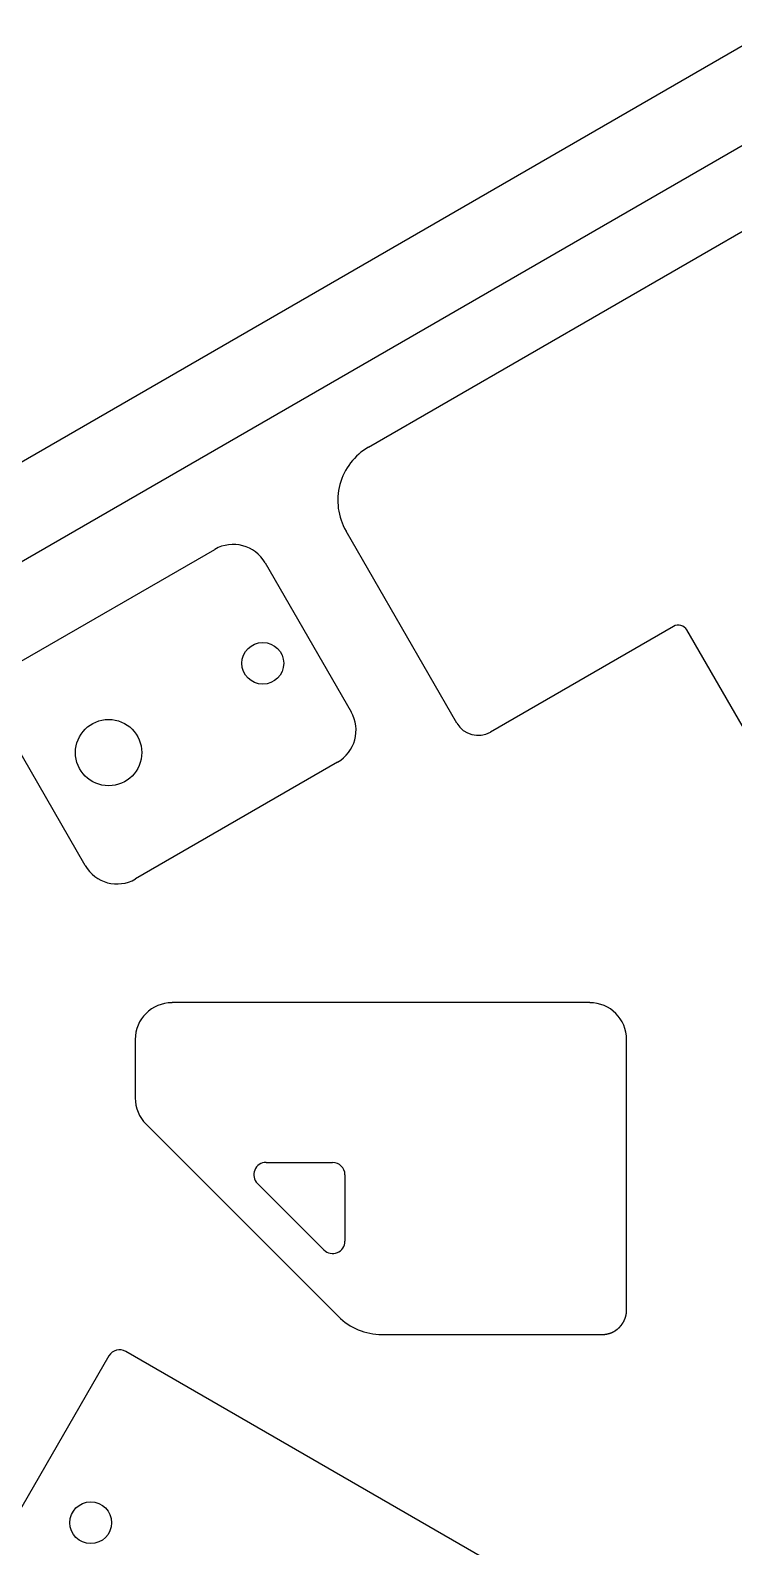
# Model space of a CAD drawing. Extents: x 442 to 745, y 5 to 355.
# Drawn here: x 515.1 to 538.6, y 272.6 to 323.5 of the extents above; entities that cross this region are included whole.
import ezdxf

# ---------------------------------------------------------------- set-up
doc = ezdxf.new("R2010")
doc.units = 0
doc.layers.add('VISIBLE__ANSI_', color=7, linetype='CONTINUOUS')

msp = doc.modelspace()

# ---------------------------------------------------------------- linework, layer by layer
at = {"layer": 'VISIBLE__ANSI_'}
for p, q in [((593.942, 354.692), (442.389, 267.193)), ((445.272, 265.529), (593.942, 351.364)), ((526.394, 309.487), (544.58, 319.987)), ((529.355, 300.242), (525.64, 306.675)), ((514.465, 302.149), (521.24, 306.061)), ((522.928, 305.609), (525.81, 300.617)), ((536.613, 303.481), (530.479, 299.94)), ((540.604, 297.227), (537.063, 303.361)), ((516.895, 295.47), (514.013, 300.462)), ((525.358, 298.929), (518.582, 295.017)), ((533.809, 290.874), (519.809, 290.874)), ((518.574, 289.638), (518.574, 287.679)), ((535.044, 280.58), (535.044, 289.638)), ((518.936, 286.806), (525.383, 280.359)), ((522.962, 285.521), (525.191, 285.521)), ((525.603, 285.109), (525.603, 282.88)), ((524.9, 282.588), (522.671, 284.818)), ((526.838, 279.756), (534.221, 279.756)), ((517.695, 279.039), (514.606, 273.69)), ((532.735, 270.831), (518.257, 279.189))]:
    msp.add_line(p, q, dxfattribs=at)
msp.add_polyline3d([(534.221, 279.756, 0), (534.223, 279.756, 0), (534.226, 279.756, 0), (534.228, 279.756, 0), (534.231, 279.756, 0), (534.233, 279.756, 0), (534.236, 279.756, 0), (534.239, 279.756, 0), (534.241, 279.756, 0), (534.244, 279.756, 0), (534.246, 279.757, 0), (534.249, 279.757, 0), (534.251, 279.757, 0), (534.254, 279.757, 0), (534.256, 279.757, 0), (534.259, 279.757, 0), (534.261, 279.757, 0), (534.264, 279.757, 0), (534.267, 279.757, 0), (534.269, 279.758, 0), (534.272, 279.758, 0), (534.274, 279.758, 0), (534.277, 279.758, 0), (534.279, 279.758, 0), (534.282, 279.758, 0), (534.285, 279.759, 0), (534.287, 279.759, 0), (534.29, 279.759, 0), (534.292, 279.759, 0), (534.295, 279.76, 0), (534.297, 279.76, 0), (534.3, 279.76, 0), (534.303, 279.76, 0), (534.305, 279.761, 0), (534.308, 279.761, 0), (534.31, 279.761, 0), (534.313, 279.761, 0), (534.316, 279.762, 0), (534.318, 279.762, 0), (534.321, 279.762, 0), (534.323, 279.763, 0), (534.326, 279.763, 0), (534.329, 279.763, 0), (534.331, 279.764, 0), (534.334, 279.764, 0), (534.337, 279.764, 0), (534.339, 279.765, 0), (534.342, 279.765, 0), (534.344, 279.766, 0), (534.347, 279.766, 0), (534.35, 279.766, 0), (534.352, 279.767, 0), (534.355, 279.767, 0), (534.358, 279.768, 0), (534.36, 279.768, 0), (534.363, 279.769, 0), (534.365, 279.769, 0), (534.368, 279.77, 0), (534.371, 279.77, 0), (534.373, 279.771, 0), (534.376, 279.771, 0), (534.379, 279.772, 0), (534.381, 279.772, 0), (534.384, 279.773, 0), (534.387, 279.773, 0), (534.389, 279.774, 0), (534.392, 279.774, 0), (534.394, 279.775, 0), (534.397, 279.775, 0), (534.4, 279.776, 0), (534.402, 279.777, 0), (534.405, 279.777, 0), (534.408, 279.778, 0), (534.41, 279.778, 0), (534.413, 279.779, 0), (534.416, 279.78, 0), (534.418, 279.78, 0), (534.421, 279.781, 0), (534.423, 279.782, 0), (534.426, 279.782, 0), (534.429, 279.783, 0), (534.431, 279.784, 0), (534.434, 279.784, 0), (534.437, 279.785, 0), (534.439, 279.786, 0), (534.442, 279.787, 0), (534.444, 279.787, 0), (534.447, 279.788, 0), (534.45, 279.789, 0), (534.452, 279.789, 0), (534.455, 279.79, 0), (534.458, 279.791, 0), (534.46, 279.792, 0), (534.463, 279.793, 0), (534.465, 279.793, 0), (534.468, 279.794, 0), (534.471, 279.795, 0), (534.473, 279.796, 0), (534.476, 279.797, 0), (534.479, 279.798, 0), (534.481, 279.798, 0), (534.484, 279.799, 0), (534.486, 279.8, 0), (534.489, 279.801, 0), (534.492, 279.802, 0), (534.494, 279.803, 0), (534.497, 279.804, 0), (534.499, 279.805, 0), (534.502, 279.806, 0), (534.505, 279.807, 0), (534.507, 279.808, 0), (534.51, 279.808, 0), (534.512, 279.809, 0), (534.515, 279.81, 0), (534.517, 279.811, 0), (534.52, 279.812, 0), (534.523, 279.813, 0), (534.525, 279.814, 0), (534.528, 279.815, 0), (534.53, 279.816, 0), (534.533, 279.817, 0), (534.535, 279.819, 0), (534.538, 279.82, 0), (534.54, 279.821, 0), (534.543, 279.822, 0), (534.546, 279.823, 0), (534.548, 279.824, 0), (534.551, 279.825, 0), (534.553, 279.826, 0), (534.556, 279.827, 0), (534.558, 279.828, 0), (534.561, 279.83, 0), (534.563, 279.831, 0), (534.566, 279.832, 0), (534.568, 279.833, 0), (534.571, 279.834, 0), (534.573, 279.835, 0), (534.576, 279.837, 0), (534.578, 279.838, 0), (534.581, 279.839, 0), (534.583, 279.84, 0), (534.586, 279.841, 0), (534.588, 279.843, 0), (534.591, 279.844, 0), (534.593, 279.845, 0), (534.596, 279.846, 0), (534.598, 279.848, 0), (534.6, 279.849, 0), (534.603, 279.85, 0), (534.605, 279.852, 0), (534.608, 279.853, 0), (534.61, 279.854, 0), (534.613, 279.855, 0), (534.615, 279.857, 0), (534.618, 279.858, 0), (534.62, 279.859, 0), (534.622, 279.861, 0), (534.625, 279.862, 0), (534.627, 279.864, 0), (534.63, 279.865, 0), (534.632, 279.866, 0), (534.634, 279.868, 0), (534.637, 279.869, 0), (534.639, 279.87, 0), (534.642, 279.872, 0), (534.644, 279.873, 0), (534.646, 279.875, 0), (534.649, 279.876, 0), (534.651, 279.878, 0), (534.653, 279.879, 0), (534.656, 279.881, 0), (534.658, 279.882, 0), (534.66, 279.883, 0), (534.663, 279.885, 0), (534.665, 279.886, 0), (534.667, 279.888, 0), (534.67, 279.889, 0), (534.672, 279.891, 0), (534.674, 279.892, 0), (534.677, 279.894, 0), (534.679, 279.895, 0), (534.681, 279.897, 0), (534.683, 279.899, 0), (534.686, 279.9, 0), (534.688, 279.902, 0), (534.69, 279.903, 0), (534.692, 279.905, 0), (534.695, 279.906, 0), (534.697, 279.908, 0), (534.699, 279.91, 0), (534.701, 279.911, 0), (534.704, 279.913, 0), (534.706, 279.914, 0), (534.708, 279.916, 0), (534.71, 279.918, 0), (534.712, 279.919, 0), (534.715, 279.921, 0), (534.717, 279.922, 0), (534.719, 279.924, 0), (534.721, 279.926, 0), (534.723, 279.927, 0), (534.726, 279.929, 0), (534.728, 279.931, 0), (534.73, 279.932, 0), (534.732, 279.934, 0), (534.734, 279.936, 0), (534.736, 279.938, 0), (534.738, 279.939, 0), (534.74, 279.941, 0), (534.743, 279.943, 0), (534.745, 279.944, 0), (534.747, 279.946, 0), (534.749, 279.948, 0), (534.751, 279.95, 0), (534.753, 279.951, 0), (534.755, 279.953, 0), (534.757, 279.955, 0), (534.759, 279.957, 0), (534.761, 279.958, 0), (534.763, 279.96, 0), (534.765, 279.962, 0), (534.767, 279.964, 0), (534.769, 279.965, 0), (534.771, 279.967, 0), (534.773, 279.969, 0), (534.775, 279.971, 0), (534.777, 279.973, 0), (534.779, 279.974, 0), (534.781, 279.976, 0), (534.783, 279.978, 0), (534.785, 279.98, 0), (534.787, 279.982, 0), (534.789, 279.983, 0), (534.791, 279.985, 0), (534.793, 279.987, 0), (534.795, 279.989, 0), (534.797, 279.991, 0), (534.798, 279.993, 0), (534.8, 279.995, 0), (534.802, 279.996, 0), (534.804, 279.998, 0), (534.806, 280, 0), (534.808, 280.002, 0), (534.81, 280.004, 0), (534.812, 280.006, 0), (534.813, 280.008, 0), (534.815, 280.01, 0), (534.817, 280.012, 0), (534.819, 280.013, 0), (534.821, 280.015, 0), (534.823, 280.017, 0), (534.824, 280.019, 0), (534.826, 280.021, 0), (534.828, 280.023, 0), (534.83, 280.025, 0), (534.832, 280.027, 0), (534.833, 280.029, 0), (534.835, 280.031, 0), (534.837, 280.033, 0), (534.839, 280.035, 0), (534.84, 280.037, 0), (534.842, 280.039, 0), (534.844, 280.041, 0), (534.846, 280.043, 0), (534.847, 280.045, 0), (534.849, 280.048, 0), (534.851, 280.05, 0), (534.853, 280.052, 0), (534.854, 280.054, 0), (534.856, 280.056, 0), (534.858, 280.058, 0), (534.86, 280.06, 0), (534.861, 280.062, 0), (534.863, 280.064, 0), (534.865, 280.066, 0), (534.866, 280.069, 0), (534.868, 280.071, 0), (534.87, 280.073, 0), (534.871, 280.075, 0), (534.873, 280.077, 0), (534.875, 280.079, 0), (534.876, 280.081, 0), (534.878, 280.084, 0), (534.88, 280.086, 0), (534.881, 280.088, 0), (534.883, 280.09, 0), (534.885, 280.092, 0), (534.886, 280.095, 0), (534.888, 280.097, 0), (534.889, 280.099, 0), (534.891, 280.101, 0), (534.893, 280.104, 0), (534.894, 280.106, 0), (534.896, 280.108, 0), (534.897, 280.11, 0), (534.899, 280.113, 0), (534.9, 280.115, 0), (534.902, 280.117, 0), (534.903, 280.119, 0), (534.905, 280.122, 0), (534.907, 280.124, 0), (534.908, 280.126, 0), (534.91, 280.129, 0), (534.911, 280.131, 0), (534.913, 280.133, 0), (534.914, 280.135, 0), (534.916, 280.138, 0), (534.917, 280.14, 0), (534.918, 280.142, 0), (534.92, 280.145, 0), (534.921, 280.147, 0), (534.923, 280.149, 0), (534.924, 280.152, 0), (534.926, 280.154, 0), (534.927, 280.157, 0), (534.929, 280.159, 0), (534.93, 280.161, 0), (534.931, 280.164, 0), (534.933, 280.166, 0), (534.934, 280.168, 0), (534.936, 280.171, 0), (534.937, 280.173, 0), (534.938, 280.176, 0), (534.94, 280.178, 0), (534.941, 280.18, 0), (534.942, 280.183, 0), (534.944, 280.185, 0), (534.945, 280.188, 0), (534.946, 280.19, 0), (534.948, 280.193, 0), (534.949, 280.195, 0), (534.95, 280.198, 0), (534.952, 280.2, 0), (534.953, 280.202, 0), (534.954, 280.205, 0), (534.955, 280.207, 0), (534.957, 280.21, 0), (534.958, 280.212, 0), (534.959, 280.215, 0), (534.96, 280.217, 0), (534.961, 280.22, 0), (534.963, 280.222, 0), (534.964, 280.225, 0), (534.965, 280.227, 0), (534.966, 280.23, 0), (534.967, 280.232, 0), (534.969, 280.235, 0), (534.97, 280.237, 0), (534.971, 280.24, 0), (534.972, 280.242, 0), (534.973, 280.245, 0), (534.974, 280.247, 0), (534.975, 280.25, 0), (534.977, 280.252, 0), (534.978, 280.255, 0), (534.979, 280.257, 0), (534.98, 280.26, 0), (534.981, 280.263, 0), (534.982, 280.265, 0), (534.983, 280.268, 0), (534.984, 280.27, 0), (534.985, 280.273, 0), (534.986, 280.275, 0), (534.987, 280.278, 0), (534.988, 280.28, 0), (534.989, 280.283, 0), (534.99, 280.286, 0), (534.991, 280.288, 0), (534.992, 280.291, 0), (534.993, 280.293, 0), (534.994, 280.296, 0), (534.995, 280.299, 0), (534.996, 280.301, 0), (534.997, 280.304, 0), (534.998, 280.306, 0), (534.999, 280.309, 0), (534.999, 280.312, 0), (535, 280.314, 0), (535.001, 280.317, 0), (535.002, 280.319, 0), (535.003, 280.322, 0), (535.004, 280.325, 0), (535.005, 280.327, 0), (535.005, 280.33, 0), (535.006, 280.332, 0), (535.007, 280.335, 0), (535.008, 280.338, 0), (535.009, 280.34, 0), (535.009, 280.343, 0), (535.01, 280.345, 0), (535.011, 280.348, 0), (535.012, 280.351, 0), (535.012, 280.353, 0), (535.013, 280.356, 0), (535.014, 280.359, 0), (535.015, 280.361, 0), (535.015, 280.364, 0), (535.016, 280.366, 0), (535.017, 280.369, 0), (535.017, 280.372, 0), (535.018, 280.374, 0), (535.019, 280.377, 0), (535.02, 280.38, 0), (535.02, 280.382, 0), (535.021, 280.385, 0), (535.021, 280.388, 0), (535.022, 280.39, 0), (535.023, 280.393, 0), (535.023, 280.395, 0), (535.024, 280.398, 0), (535.024, 280.401, 0), (535.025, 280.403, 0), (535.026, 280.406, 0), (535.026, 280.409, 0), (535.027, 280.411, 0), (535.027, 280.414, 0), (535.028, 280.417, 0), (535.028, 280.419, 0), (535.029, 280.422, 0), (535.029, 280.424, 0), (535.03, 280.427, 0), (535.03, 280.43, 0), (535.031, 280.432, 0), (535.031, 280.435, 0), (535.032, 280.438, 0), (535.032, 280.44, 0), (535.033, 280.443, 0), (535.033, 280.446, 0), (535.034, 280.448, 0), (535.034, 280.451, 0), (535.034, 280.453, 0), (535.035, 280.456, 0), (535.035, 280.459, 0), (535.036, 280.461, 0), (535.036, 280.464, 0), (535.036, 280.467, 0), (535.037, 280.469, 0), (535.037, 280.472, 0), (535.037, 280.474, 0), (535.038, 280.477, 0), (535.038, 280.48, 0), (535.038, 280.482, 0), (535.039, 280.485, 0), (535.039, 280.487, 0), (535.039, 280.49, 0), (535.04, 280.493, 0), (535.04, 280.495, 0), (535.04, 280.498, 0), (535.04, 280.5, 0), (535.041, 280.503, 0), (535.041, 280.506, 0), (535.041, 280.508, 0), (535.041, 280.511, 0), (535.042, 280.513, 0), (535.042, 280.516, 0), (535.042, 280.519, 0), (535.042, 280.521, 0), (535.042, 280.524, 0), (535.043, 280.526, 0), (535.043, 280.529, 0), (535.043, 280.531, 0), (535.043, 280.534, 0), (535.043, 280.537, 0), (535.043, 280.539, 0), (535.043, 280.542, 0), (535.044, 280.544, 0), (535.044, 280.547, 0), (535.044, 280.549, 0), (535.044, 280.552, 0), (535.044, 280.554, 0), (535.044, 280.557, 0), (535.044, 280.559, 0), (535.044, 280.562, 0), (535.044, 280.564, 0), (535.044, 280.567, 0), (535.044, 280.57, 0), (535.044, 280.572, 0), (535.044, 280.575, 0), (535.044, 280.577, 0), (535.044, 280.58, 0)], dxfattribs=at)
for centre, radius in [((522.85, 302.243), 0.7), ((517.683, 299.252), 1.112), ((517.082, 273.449), 0.7)]:
    msp.add_circle(centre, radius, dxfattribs=at)
for centre, radius, start, end in [((527.423, 307.704), 2.059, 120, 210), ((521.858, 304.991), 1.235, 30, 120), ((536.778, 303.196), 0.329, 30, 120), ((524.74, 299.999), 1.235, 300, 30), ((530.068, 300.654), 0.824, 210, 300), ((517.965, 296.087), 1.235, 210, 300), ((519.809, 289.638), 1.235, 90, 180), ((533.809, 289.638), 1.235, 0, 90), ((519.809, 287.679), 1.235, 180, 225), ((522.962, 285.109), 0.412, 90, 225), ((525.191, 285.109), 0.412, 0, 90), ((525.191, 282.88), 0.412, 225, 0), ((526.838, 281.815), 2.059, 225, 270), ((518.051, 278.833), 0.412, 60, 150)]:
    msp.add_arc(centre, radius, start, end, dxfattribs=at)

doc.saveas('drawing.dxf')
